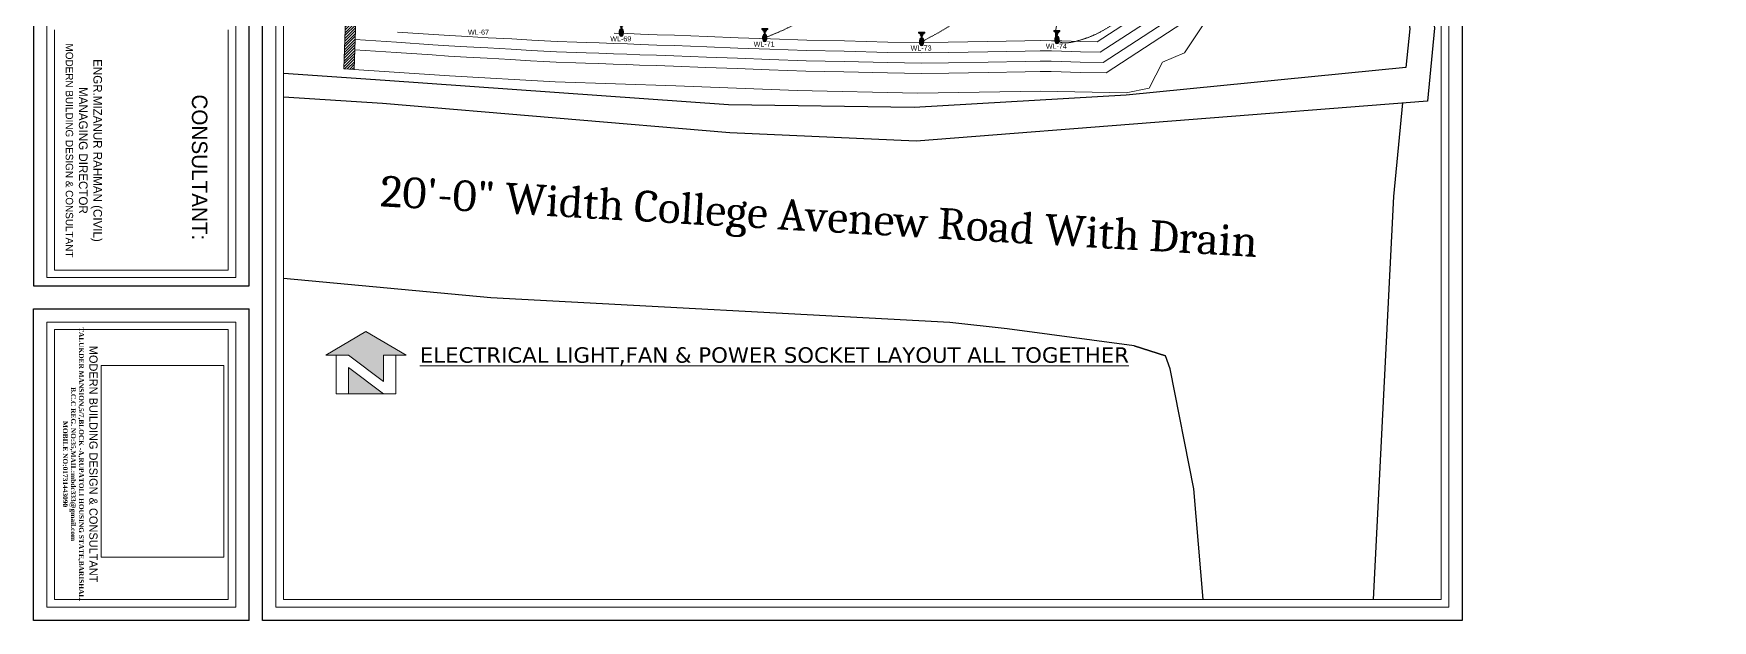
# Model space of a CAD drawing. Header units: inches. Extents: x 109699 to 44449955, y -10987 to 15824140.
# Drawn here: x 190517 to 192143, y -4569 to -4000 of the extents above; entities that cross this region are included whole.
import ezdxf

# ---------------------------------------------------------------- set-up
doc = ezdxf.new("R2010")
doc.units = ezdxf.units.IN
doc.header["$LTSCALE"] = 5
doc.header["$MEASUREMENT"] = 0
doc.linetypes.add('DASHED2', pattern=[0.375, 0.25, -0.125])
doc.layers.get('0').update_dxf_attribs({"color": 123})
for name, color, linetype, lineweight in [('@NORMAL', 7, 'Continuous', 5), ('dimen', 20, 'Continuous', 15), ('E-Con-Point', 5, 'DASHED2', 13), ('E-WL-Wall-Light', 232, 'Continuous', 15), ('HATCH2', 253, 'Continuous', 15), ('leter', 140, 'Continuous', 13), ('Road (Pucca)', 202, 'Continuous', 25), ('STAIR', 8, 'Continuous', 13), ('Text', 7, 'Continuous', 0), ('Wall-01', 250, 'Continuous', 50), ('WALL-1', 8, 'Continuous', 9)]:
    doc.layers.add(name, color=color, linetype=linetype, lineweight=lineweight)
doc.styles.add('AR8', font='swisscl.ttf')
doc.styles.get("Standard").update_dxf_attribs({"font": 'times.ttf'})
doc.styles.add('text', font='arial.ttf')
picture_1 = doc.add_image_def('image1.png', size_in_pixel=(745, 477))

# ---------------------------------------------------------------- blocks, each defined once
blk = doc.blocks.new('zxczxczxcz')
at = {"layer": '@NORMAL'}
for points in [[(177327.5, -15450.1), (175295.2, -15450.1), (175295.2, -14276.8), (177327.5, -14276.8)], [(177319.9, -15442.5), (175302.8, -15442.5), (175302.8, -14284.5), (177319.9, -14284.5)]]:
    blk.add_lwpolyline(points, close=True, dxfattribs=at)
at = {"layer": 'Text', "lineweight": 30}
for p, q in [((177028.8, -15692.6), (177028.8, -15476.8)), ((177340.9, -15476.8), (177028.8, -15476.8)), ((177340.9, -15476.8), (177340.9, -15692.6)), ((177340.9, -15692.6), (177028.8, -15692.6))]:
    blk.add_line(p, q, dxfattribs=at)
at = {"layer": 'Text'}
for p, q in [((177340.9, -15692.6), (177340.9, -15476.8)), ((177340.9, -15692.6), (177340.9, -15476.8)), ((176742, -15490.2), (176997.7, -15490.2)), ((176749.6, -15497.8), (176990.1, -15497.8)), ((176990.1, -15497.8), (176990.1, -15671.6)), ((176997.7, -15490.2), (176997.7, -15679.2)), ((177042.2, -15490.2), (177327.5, -15490.2)), ((177042.2, -15679.2), (177042.2, -15490.2)), ((177049.8, -15497.8), (177319.9, -15497.8)), ((177049.8, -15671.6), (177049.8, -15497.8)), ((177319.9, -15497.8), (177319.9, -15671.6)), ((177327.5, -15490.2), (177327.5, -15679.2)), ((176997.7, -15679.2), (176742, -15679.2)), ((176990.1, -15671.6), (176749.6, -15671.6)), ((177327.5, -15679.2), (177042.2, -15679.2)), ((177319.9, -15671.6), (177049.8, -15671.6))]:
    blk.add_line(p, q, dxfattribs=at)
at = {"layer": 'Text', "lineweight": 30}
blk.add_lwpolyline([(177005.9, -15476.8), (175281.8, -15476.8), (175281.8, -15692.6), (177005.9, -15692.6)], close=True, dxfattribs=at)
at = {"layer": 'Text'}
blk.add_lwpolyline([(176997.7, -15490.2), (175295.2, -15490.2), (175295.2, -15679.2), (176997.7, -15679.2)], close=True, dxfattribs=at)
at = {"layer": 'WALL-1', "lineweight": 30}
blk.add_line((177340.9, -14263.5), (177340.9, -15463.5), dxfattribs=at)
blk.add_lwpolyline([(177340.9, -15463.5), (175281.8, -15463.5), (175281.8, -14263.5), (177340.9, -14263.5)], close=True, dxfattribs=at)
at = {"layer": 'leter', "insert": (177184.4, -15628.6), "char_height": 3.9766, "width": 400.68, "attachment_point": 2}
blk.add_mtext('{\\fFranklin Gothic Medium|b0|i0|c0|p34;\\H2.066x;\\C5;MODERN BUILDING DESIGN & CONSULTANT\\H1.2x; \\C256; \\P\\fTimes New Roman|b1|i0|c0|p18;\\H0.4899x;\\C7;TALUKDER MANSION,5/7,BLOCK -A,RUPATOLI HOUSING STATE,BARISHAL.\\PB.C.C REG. NO:35,MAIL:mbdc333@gmail.com\\PMOBILE NO:01731443090\\P\\fFranklin Gothic Medium|b0|i0|c0|p34;\\H0.8231x;\\C256;                             }', dxfattribs=at)
at = {"layer": 'Text'}
for s, insert, char_height, width, attachment_point in [('{\\fFranklin Gothic Medium|b0|i0|c0|p34;\\C1;CONSULTANT:}', (176814.3, -15518.7, 279.5), 15.479, 414.227, 1), ('{\\fFranklin Gothic Medium|b0|i0|c0|p34;\\C0;ENGR.MIZANUR RAHMAN (CIVIL)\\PMANAGING DIRECTOR\\P\\H0.8571x;MODERN BUILDING DESIGN & CONSULTANT}', (176870.4, -15624.1, -11.9), 8.668, 331.382, 2)]:
    blk.add_mtext(s, dxfattribs=dict(at, insert=insert, char_height=char_height, width=width, attachment_point=attachment_point))
at = {"layer": '@NORMAL', "color": 0}
image = blk.add_image(picture_1, insert=(177085.8, -15624.9), size_in_units=(191.9, 122.8), rotation=0, dxfattribs=dict(at, brightness=35, contrast=59))
image.dxf.flags = 7
blk = doc.blocks.new('mnb')
at = {"layer": 'dimen'}
h = blk.add_hatch(color=256, dxfattribs=at)
h.paths.add_polyline_path([(-27.5, 26.5), (-11.9, 26.5), (11.9, 8.5), (11.9, 26.5), (27.5, 26.5), (0, 42.8)])
h.paths.add_polyline_path([(11.9, 0), (-11.9, 18), (-11.9, 0)])
for p, q in [((0, 42.8), (-27.5, 26.5)), ((0, 42.8), (27.5, 26.5)), ((-27.5, 26.5), (-11.9, 26.5)), ((-27.5, 26.5), (-11.9, 26.5)), ((-13.3, 26.5), (-27.5, 26.5)), ((-20.4, 26.5), (-20.4, 0)), ((-11.9, 26.5), (-13.3, 26.5)), ((-11.9, 26.5), (-13.3, 26.5)), ((11.9, 8.5), (-11.9, 26.5)), ((11.9, 26.5), (27.5, 26.5)), ((11.9, 26.5), (11.9, 8.5)), ((13.4, 26.5), (27.5, 26.5)), ((20.4, 26.5), (20.4, 0)), ((-11.9, 18), (11.9, 0)), ((-11.9, 18), (-11.9, 0)), ((-20.4, 0), (20.4, 0))]:
    blk.add_line(p, q, dxfattribs=at)
blk = doc.blocks.new('mlll')
at = {"layer": 'dimen'}
h = blk.add_hatch(color=256, dxfattribs=at)
h.paths.add_polyline_path([(32429.3, -2547004.5), (32451.4, -2547004.5), (32485.1, -2547030), (32485.1, -2547004.5), (32507.1, -2547004.5), (32468.2, -2546981.4)])
h.paths.add_polyline_path([(32485.1, -2547042), (32451.4, -2547016.5), (32451.4, -2547042)])
for p, q in [((32468.2, -2546981.4), (32429.3, -2547004.5)), ((32468.2, -2546981.4), (32507.1, -2547004.5)), ((32429.3, -2547004.5), (32451.4, -2547004.5)), ((32429.3, -2547004.5), (32451.4, -2547004.5)), ((32449.4, -2547004.5), (32429.3, -2547004.5)), ((32451.4, -2547004.5), (32449.4, -2547004.5)), ((32451.4, -2547004.5), (32449.4, -2547004.5)), ((32485.1, -2547030), (32451.4, -2547004.5)), ((32485.1, -2547004.5), (32507.1, -2547004.5)), ((32485.1, -2547004.5), (32485.1, -2547030)), ((32487.1, -2547004.5), (32507.1, -2547004.5)), ((32497.1, -2547004.5), (32497.1, -2547042)), ((32451.4, -2547016.5), (32485.1, -2547042)), ((32451.4, -2547016.5), (32451.4, -2547042))]:
    blk.add_line(p, q, dxfattribs=at)
at = {"layer": 'Wall-01', "xscale": 1.415232000028482, "yscale": 1.415232000028482, "zscale": 1.415232000028482}
blk.add_blockref('mnb', (32468.2, -2547042), dxfattribs=at)
blk = doc.blocks.new('E-W-LIGHT')
at = {"linetype": 'ByBlock', "ltscale": 0.5}
h = blk.add_hatch(color=256, dxfattribs=at)
h.dxf.hatch_style = 1
h.set_gradient(color1=(255, 255, 255), color2=(255, 255, 0), name='CYLINDER')
edge = h.paths.add_edge_path()
edge.add_spline(control_points=[(-96.7, 1.2), (-96.9, 1.2), (-97.1, 1.2), (-97.5, 1.1), (-97.7, 0.9), (-98.2, 0.6), (-98.4, 0.4), (-98.9, -0.2), (-99.2, -0.6), (-99.8, -1.6), (-100.1, -2.5), (-100.7, -4.4), (-100.8, -5.4), (-101, -7.6), (-101, -8.7), (-100.7, -10.8), (-100.5, -11.8), (-99.9, -13.6), (-99.5, -14.4), (-98.8, -15.5), (-98.5, -15.8), (-97.8, -16.4), (-97.5, -16.5), (-97, -16.7), (-96.8, -16.7), (-96.4, -16.7), (-96.2, -16.7), (-95.8, -16.5), (-95.5, -16.3), (-95, -15.9), (-94.7, -15.6), (-94.2, -14.8), (-93.9, -14.4), (-93.3, -13.1), (-93, -12.1), (-92.6, -10), (-92.5, -8.9), (-92.5, -6.6), (-92.6, -5.5), (-93, -3.4), (-93.3, -2.4), (-94, -1), (-94.3, -0.4), (-95.1, 0.5), (-95.4, 0.8), (-96, 1.1), (-96.2, 1.2), (-96.5, 1.2), (-96.6, 1.2), (-96.7, 1.2)], knot_values=[0, 0, 0, 0, 0.194198, 0.194198, 0.388396, 0.388396, 0.582593, 0.582593, 0.776791, 0.776791, 1.110217, 1.110217, 1.443642, 1.443642, 1.777067, 1.777067, 2.110493, 2.110493, 2.443918, 2.443918, 2.701496, 2.701496, 2.959074, 2.959074, 3.169612, 3.169612, 3.38015, 3.38015, 3.590688, 3.590688, 3.801226, 3.801226, 4.011764, 4.011764, 4.36014, 4.36014, 4.708517, 4.708517, 5.056894, 5.056894, 5.405271, 5.405271, 5.69308, 5.69308, 5.980888, 5.980888, 6.192897, 6.192897, 6.283185, 6.283185, 6.283185, 6.283185], degree=3, periodic=0)
at = {"layer": 'E-WL-Wall-Light', "linetype": 'ByBlock', "ltscale": 0.5}
h = blk.add_hatch(color=256, dxfattribs=at)
h.dxf.hatch_style = 1
edge = h.paths.add_edge_path()
edge.add_ellipse((-96.7, -7.7), major_axis=(0, 10.7), ratio=0.5593, start_angle=187.7377, end_angle=531.0374)
edge.add_arc((-112, -18.5), 14.4, -60.536, 0.5737, ccw=False)
edge.add_line((-104.9, -31), (-104.9, -33.1))
edge.add_line((-104.9, -33.1), (-88.6, -33.1))
edge.add_line((-88.6, -33.1), (-88.6, -31))
edge.add_arc((-81.5, -18.5), 14.4, 179.5596, 240.536, ccw=False)
edge = h.paths.add_edge_path(flags=16)
edge.add_spline(control_points=[(-96.7, 1.2), (-96.9, 1.2), (-97.1, 1.2), (-97.5, 1.1), (-97.7, 0.9), (-98.2, 0.6), (-98.4, 0.4), (-98.9, -0.2), (-99.2, -0.6), (-99.8, -1.6), (-100.1, -2.5), (-100.7, -4.4), (-100.8, -5.4), (-101, -7.6), (-101, -8.7), (-100.7, -10.8), (-100.5, -11.8), (-99.9, -13.6), (-99.5, -14.4), (-98.8, -15.5), (-98.5, -15.8), (-97.8, -16.4), (-97.5, -16.5), (-97, -16.7), (-96.8, -16.7), (-96.4, -16.7), (-96.2, -16.7), (-95.8, -16.5), (-95.5, -16.3), (-95, -15.9), (-94.7, -15.6), (-94.2, -14.8), (-93.9, -14.4), (-93.3, -13.1), (-93, -12.1), (-92.6, -10), (-92.5, -8.9), (-92.5, -6.6), (-92.6, -5.5), (-93, -3.4), (-93.3, -2.4), (-94, -1), (-94.3, -0.4), (-95.1, 0.5), (-95.4, 0.8), (-96, 1.1), (-96.2, 1.2), (-96.5, 1.2), (-96.6, 1.2), (-96.7, 1.2)], knot_values=[0, 0, 0, 0, 0.194198, 0.194198, 0.388396, 0.388396, 0.582593, 0.582593, 0.776791, 0.776791, 1.110217, 1.110217, 1.443642, 1.443642, 1.777067, 1.777067, 2.110493, 2.110493, 2.443918, 2.443918, 2.701496, 2.701496, 2.959074, 2.959074, 3.169612, 3.169612, 3.38015, 3.38015, 3.590688, 3.590688, 3.801226, 3.801226, 4.011764, 4.011764, 4.36014, 4.36014, 4.708517, 4.708517, 5.056894, 5.056894, 5.405271, 5.405271, 5.69308, 5.69308, 5.980888, 5.980888, 6.192897, 6.192897, 6.283185, 6.283185, 6.283185, 6.283185], degree=3, periodic=0)
for p, q in [((-104.9, -31), (-104.9, -33.1)), ((-104.9, -33.1), (-88.6, -33.1)), ((-88.6, -33.1), (-88.6, -31))]:
    blk.add_line(p, q)
at = {"linetype": 'ByBlock', "ltscale": 0.5}
for centre, start, end in [((-112, -18.5), 299.464, 0.5737), ((-81.5, -18.5), 179.4263, 240.536)]:
    blk.add_arc(centre, 14.4, start, end, dxfattribs=at)
blk.add_ellipse((-96.7, -7.7), major_axis=(0, 10.7), ratio=0.5593, start_param=3.276641, end_param=9.268351, dxfattribs=at)
blk.add_open_spline([(-96.7, 1.2), (-96.9, 1.2), (-97.1, 1.2), (-97.5, 1.1), (-97.7, 0.9), (-98.2, 0.6), (-98.4, 0.4), (-98.9, -0.2), (-99.2, -0.6), (-99.8, -1.6), (-100.1, -2.5), (-100.7, -4.4), (-100.8, -5.4), (-101, -7.6), (-101, -8.7), (-100.7, -10.8), (-100.5, -11.8), (-99.9, -13.6), (-99.5, -14.4), (-98.8, -15.5), (-98.5, -15.8), (-97.8, -16.4), (-97.5, -16.5), (-97, -16.7), (-96.8, -16.7), (-96.4, -16.7), (-96.2, -16.7), (-95.8, -16.5), (-95.5, -16.3), (-95, -15.9), (-94.7, -15.6), (-94.2, -14.8), (-93.9, -14.4), (-93.3, -13.1), (-93, -12.1), (-92.6, -10), (-92.5, -8.9), (-92.5, -6.6), (-92.6, -5.5), (-93, -3.4), (-93.3, -2.4), (-94, -1), (-94.3, -0.4), (-95.1, 0.5), (-95.4, 0.8), (-96, 1.1), (-96.2, 1.2), (-96.5, 1.2), (-96.6, 1.2), (-96.7, 1.2)], degree=3, knots=[0, 0, 0, 0, 0.194198, 0.194198, 0.388396, 0.388396, 0.582593, 0.582593, 0.776791, 0.776791, 1.110217, 1.110217, 1.443642, 1.443642, 1.777067, 1.777067, 2.110493, 2.110493, 2.443918, 2.443918, 2.701496, 2.701496, 2.959074, 2.959074, 3.169612, 3.169612, 3.38015, 3.38015, 3.590688, 3.590688, 3.801226, 3.801226, 4.011764, 4.011764, 4.36014, 4.36014, 4.708517, 4.708517, 5.056894, 5.056894, 5.405271, 5.405271, 5.69308, 5.69308, 5.980888, 5.980888, 6.192897, 6.192897, 6.283185, 6.283185, 6.283185, 6.283185], dxfattribs=at)

msp = doc.modelspace()

# ---------------------------------------------------------------- hatches: boundary and pattern name
at = {"layer": 'HATCH2'}
h = msp.add_hatch(dxfattribs=at)
h.set_pattern_fill('ANSI31', color=256, scale=15)
h.set_pattern_definition([(45, (139084.08, 2531389.2565), (-1.3258252147, 1.3258252147), [])])
h.paths.add_polyline_path([(190817, -4034), (190818.6, -3989), (190821, -3920.1), (190822.2, -3884.6), (190823.1, -3809.4), (190823.4, -3777.2), (190818.6, -3709.2), (190814.3, -3643), (190810.4, -3582), (190807.1, -3523.7), (190804.8, -3482.3), (190803.5, -3458), (190801.8, -3374.1), (190800.6, -3316.5), (190796.2, -3233.8), (190795.2, -3215.6), (190793.2, -3151.9), (190791.6, -3096.9), (190790, -3047.6), (190789.2, -3021.7), (190787.4, -2963.9), (190786.3, -2931.2), (191076.3, -2911.3), (191190.3, -2903.5), (191396.5, -2889.4), (191550.6, -2878.8), (191552.4, -2888.7), (191503.3, -2892.1), (191425.5, -2897.4), (191327.6, -2904.1), (191204.5, -2912.6), (190971.6, -2928.6), (190796.6, -2940.5), (190800.3, -3055.3), (190803.5, -3161), (190805.3, -3217.2), (190807.8, -3263.2), (190810.6, -3316.1), (190813.5, -3457.6), (190820.3, -3581.4), (190832.9, -3769), (190832.6, -3856.8), (190828.7, -3985.9), (190827, -4034.7)])

# ---------------------------------------------------------------- linework, layer by layer
at = {"layer": 'E-Con-Point', "ltscale": 0.5}
for points in [[(191230.9, -3855.6, 0.1), (191229.1, -3848.1, 0), (191198.8, -3843.5), (191167.4, -3847.9), (191162.3, -3857.6, 0.1), (191162, -3872.7), (191161.3, -3909.3, 0), (191161.3, -3915.7, 0), (191191.4, -3922.5), (191224.6, -3922.4), (191266.8, -3926.1), (191282.1, -3942, 0), (191278.2, -3967.1), (191224.7, -4004, 0.3)], [(191372.9, -3855.6, 0.1), (191364.2, -3872.4), (191341, -3884.7, 0), (191314.5, -3883.9), (191307.2, -3861.3, 0.1), (191299.7, -3896.5, 0), (191298.3, -3910.2, 0), (191299.7, -3920.5, 0), (191314.9, -3925.2), (191336.8, -3924.1), (191371.2, -3922.4), (191407.8, -3926.5), (191439.5, -3941.3, 0.2), (191433.6, -3962.7), (191402, -3993.6), (191376.7, -4007.8, 0.3)], [(191460.8, -3861.3, 0.1), (191465.1, -3882), (191475.4, -3883.5), (191500.5, -3873.5), (191518.4, -3861.6, 0), (191535, -3855.6, 0.1), (191545.4, -3855.6, 0.1), (191582.8, -3878.2), (191594.3, -3892.7), (191602.9, -3919.9), (191604.4, -3931.3, 11.1), (191604, -3955.2), (191598.9, -3969.5, 0.3), (191589.2, -3977.3, 0.3), (191575.7, -3983.5), (191550.4, -3998), (191534.5, -4004.9), (191507.7, -4006.1, 0.3), (191508.5, -3987.2), (191519.4, -3942.6), (191522.3, -3904.6), (191486.8, -3908.3), (191455.6, -3919.1, 0.2), (191457, -3933.1, 0.2)]]:
    msp.add_spline(points, degree=3, dxfattribs=at)
at = {"layer": 'Road (Pucca)', "color": 8, "ltscale": 0.3}
for points in [[(191641.2, -2595.6), (191667.3, -2739.8), (191766, -3304.5), (191805.9, -3660.2), (191849.4, -3995.2), (191845.7, -4032.7)], [(191665.6, -2595.6), (191690.9, -2735.6), (191789.8, -3301.1), (191829.7, -3657.3), (191873.5, -3994.8), (191866.7, -4065.3)], [(191845.7, -4032.7), (191574.9, -4059.5), (191369.6, -4071.6), (191189.6, -4069.1), (190857.2, -4045.3), (190758.7, -4038.6)], [(191866.7, -4065.3), (191371.3, -4104.2), (191190.8, -4096), (190854.5, -4067.7), (190758.7, -4061.5)], [(191842.4, -4067.2), (191833.6, -4157.7), (191814, -4548.5)], [(191582.5, -4302.5), (191459.6, -4286.2), (191404, -4280), (190959.4, -4256.1), (190758.7, -4237.3)], [(191649.3, -4548.5), (191640.2, -4441.3), (191617.4, -4324.8), (191612.9, -4312.4), (191582.5, -4302.5), (191612.9, -4312.4)]]:
    msp.add_lwpolyline(points, dxfattribs=at)
at = {"layer": 'STAIR'}
for p, q in [((191546.8, -4007.8, 0.3), (191622.7, -3958.3, 0.3)), ((191549.6, -4017.9, 0.3), (191630, -3965.5, 0.3)), ((191552.5, -4028, 0.3), (191637.3, -3972.7, 0.3)), ((191555.4, -4038, 0.3), (191644.6, -3979.8, 0.3))]:
    msp.add_line(p, q, dxfattribs=at)
at = {"layer": 'STAIR', "elevation": 0.3}
for points in [[(190868.9, -3998.4), (190903.8, -4000.7), (190919.5, -4001.7), (190936.9, -4002.7), (190956.9, -4003.9), (190979.7, -4005.1), (190999, -4006.2), (191011.4, -4006.9), (191023.6, -4007.6), (191042.6, -4008.3), (191051.9, -4008.6), (191064.3, -4009), (191078.6, -4009.5), (191091.7, -4010), (191104, -4010.4), (191120.2, -4011), (191137, -4011.5), (191168.5, -4012.7), (191198.7, -4013.9), (191229.8, -4015.1), (191265.1, -4016.3), (191301.7, -4017.1), (191343.9, -4018.1), (191376.4, -4018.7), (191402.6, -4018.2), (191440.8, -4017.5), (191476.8, -4016.9), (191491.4, -4016.6), (191502.4, -4016.8), (191512.2, -4017), (191521.4, -4017.3), (191530.5, -4017.5), (191549.6, -4017.9)], [(191078.9, -3999.5), (191092, -4000), (191104.3, -4000.4), (191120.6, -4001), (191137.4, -4001.6), (191168.9, -4002.7), (191199.1, -4003.9), (191230.2, -4005.1), (191265.4, -4006.3), (191302, -4007.1), (191344.1, -4008.1), (191376.4, -4008.7), (191402.4, -4008.2), (191440.6, -4007.5), (191476.6, -4006.9), (191491.4, -4006.6), (191502.6, -4006.8), (191512.4, -4007), (191521.6, -4007.3), (191530.8, -4007.5), (191546.8, -4007.8)], [(190827.7, -4015.7), (190867.6, -4018.3), (190902.5, -4020.6), (190918.3, -4021.7), (190935.7, -4022.7), (190955.8, -4023.8), (190978.6, -4025.1), (190997.9, -4026.2), (191010.3, -4026.9), (191022.7, -4027.6), (191041.9, -4028.3), (191051.2, -4028.6), (191063.6, -4029), (191077.9, -4029.5), (191091, -4030), (191103.3, -4030.4), (191119.6, -4031), (191136.3, -4031.5), (191167.8, -4032.7), (191198, -4033.9), (191229.1, -4035), (191264.5, -4036.3), (191301.3, -4037.1), (191343.5, -4038.1), (191376.4, -4038.7), (191403, -4038.2), (191441.1, -4037.5), (191477.1, -4036.9), (191491.4, -4036.6), (191502, -4036.8), (191511.7, -4037), (191520.9, -4037.2), (191530.1, -4037.5), (191555.4, -4038)], [(190828, -4005.7), (190868.2, -4008.3), (190903.2, -4010.7), (190918.9, -4011.7), (190936.3, -4012.7), (190956.4, -4013.8), (190979.2, -4015.1), (190998.4, -4016.2), (191010.8, -4016.9), (191023.1, -4017.6), (191042.3, -4018.3), (191051.6, -4018.6), (191064, -4019), (191078.2, -4019.5), (191091.3, -4020), (191103.6, -4020.4), (191119.9, -4021), (191136.6, -4021.5), (191168.2, -4022.7), (191198.3, -4023.9), (191229.5, -4025.1), (191264.8, -4026.3), (191301.5, -4027.1), (191343.7, -4028.1), (191376.4, -4028.7), (191402.8, -4028.2), (191441, -4027.5), (191476.9, -4026.9), (191491.4, -4026.6), (191502.2, -4026.8), (191512, -4027), (191521.1, -4027.3), (191530.3, -4027.5), (191552.5, -4028)]]:
    msp.add_lwpolyline(points, dxfattribs=at)
at = {"layer": 'WALL-1'}
for points in [[(190827, -4034.5), (190832.3, -3881.8), (190833.4, -3776.9), (190827.6, -3694.8), (190820.3, -3581.4), (190813.5, -3457.6), (190810.6, -3316.1), (190804.9, -3210.2), (190802.1, -3111.8), (190796.6, -2940.5), (191552.4, -2888.7)], [(191648.6, -3992.5), (191631.4, -4018.5), (191610, -4027.7), (191597.2, -4052.8), (191574.9, -4057.5), (191492.2, -4055.6), (191372.6, -4057.7), (191256, -4055.1), (191138.5, -4050.6), (191021.8, -4046.6), (190919.5, -4040.8), (190817, -4034), (190822.3, -3881.6)]]:
    msp.add_lwpolyline(points, dxfattribs=at)

# ---------------------------------------------------------------- block references
at = {"layer": '@NORMAL'}
msp.add_blockref('mlll', (158370.3, 2542692.8, 17.1), dxfattribs=at)
at = {"layer": 'E-WL-Wall-Light', "xscale": 0.3601041968213394, "yscale": 0.3601041968213394, "zscale": 0.3601041968213394, "rotation": 180}
for p in [(191051, -4001.7, 0.3), (191189.9, -4006.8, 0.3), (191341.9, -4010.6, 0.3), (191472.9, -4008.8, 0.3)]:
    msp.add_blockref('E-W-LIGHT', p, dxfattribs=at)
at = {"layer": 'WALL-1', "linetype": 'Continuous', "xscale": 0.9681819840000001, "yscale": 0.9681819840000001, "zscale": 0.9681819840000001, "rotation": 270}
msp.add_blockref('zxczxczxcz', (205709.8, 167129.5), dxfattribs=at)

# ---------------------------------------------------------------- texts
at = {"layer": 'E-WL-Wall-Light', "char_height": 5, "width": 24.085, "attachment_point": 1}
for s, insert in [('{\\fCentury Gothic|b0|i0|c0|p34;WL-67}', (190937.3, -3996.1, 0.3)), ('{\\fCentury Gothic|b0|i0|c0|p34;WL-69}', (191075.1, -4002.5, 0.3)), ('{\\fCentury Gothic|b0|i0|c0|p34;WL-71}', (191214, -4007.6, 0.3)), ('{\\fCentury Gothic|b0|i0|c0|p34;WL-73}', (191366, -4011.4, 0.3)), ('{\\fCentury Gothic|b0|i0|c0|p34;WL-74}', (191497, -4009.7, 0.3))]:
    msp.add_mtext(s, dxfattribs=dict(at, insert=insert))
at = {"layer": 'Text', "color": 1, "insert": (190853.6, -4137.4, 16.8), "char_height": 30, "attachment_point": 1, "rotation": 356.684, "style": 'text'}
msp.add_mtext_dynamic_manual_height_columns('\\pt23.5299;{\\fCambria|b0|i0|c0|p18;\\C8;20\'-0" Width College Avenew Road With Drain}', width=920.593, gutter_width=1, heights=[0], dxfattribs=at)
at = {"layer": 'Text', "insert": (190890.7, -4304, 1345.9), "char_height": 15, "width": 856.591, "attachment_point": 1, "style": 'AR8'}
msp.add_mtext('\\A1;{\\fVerdana|b0|i0|c0|p34;\\LELECTRICAL LIGHT,FAN & POWER SOCKET LAYOUT ALL TOGETHER }', dxfattribs=at)

doc.saveas('drawing.dxf')
